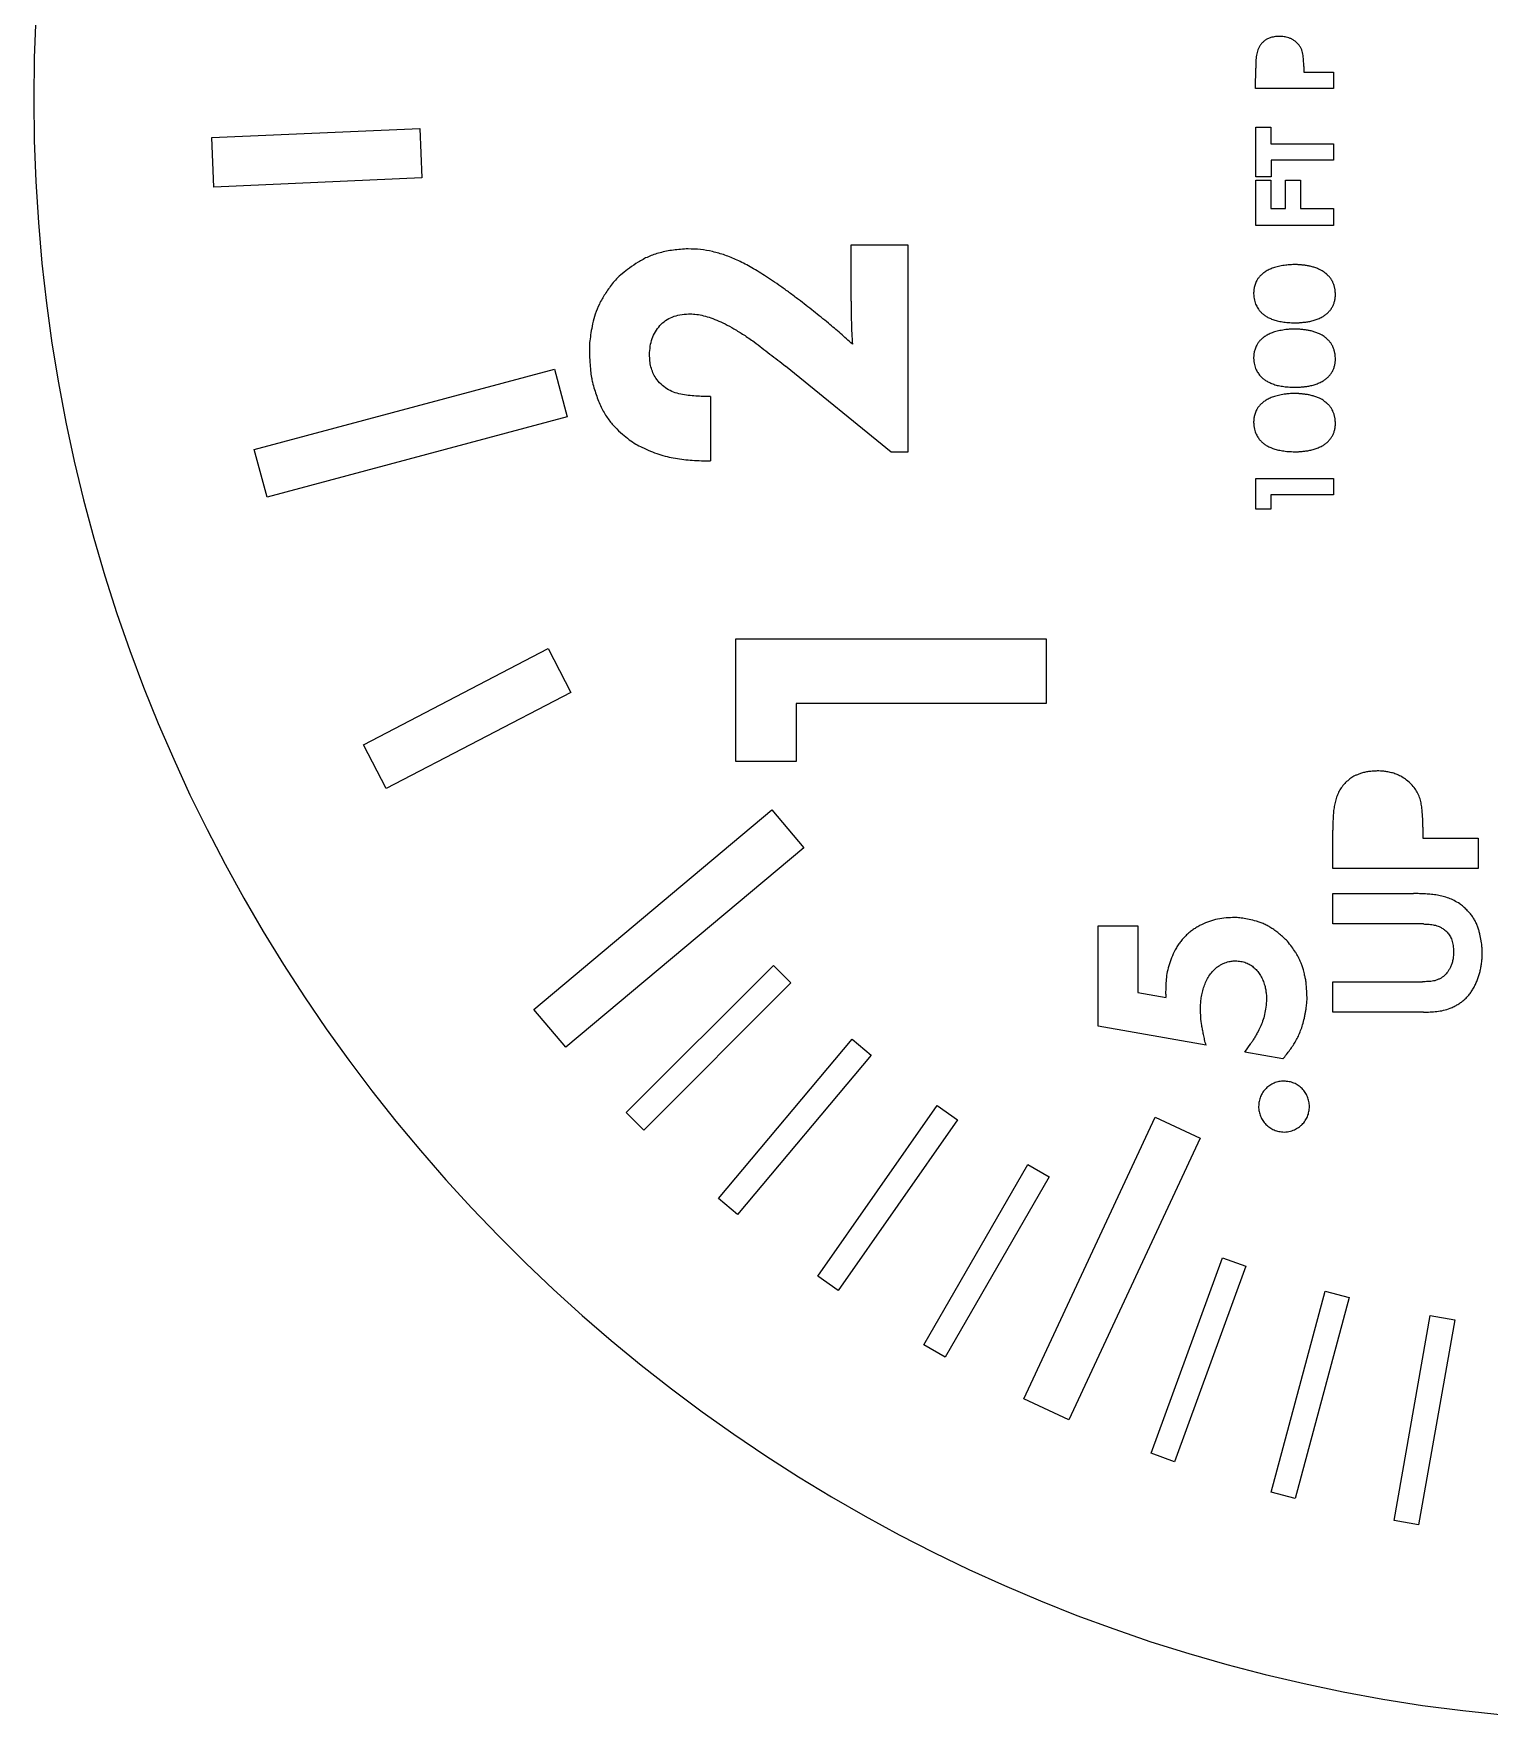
# Model space of a CAD drawing. Header units: millimetres. Extents: x 51.2 to 101.1, y 86.5 to 136.4.
# Drawn here: x 51.24 to 73.61, y 86.49 to 112.45 of the extents above; entities that cross this region are included whole.
import ezdxf

# ---------------------------------------------------------------- set-up
doc = ezdxf.new("R2010")
doc.units = ezdxf.units.MM
doc.layers.get('0').update_dxf_attribs({"linetype": 'CONTINUOUS'})

msp = doc.modelspace()

# ---------------------------------------------------------------- linework, layer by layer
for p, q in [((70.025, 111.609), (70.026, 111.922)), ((70.763, 111.947), (70.763, 111.858)), ((70.763, 111.858), (71.219, 111.858)), ((71.219, 111.858), (71.219, 111.609)), ((71.219, 111.609), (70.025, 111.609)), ((63.806, 108.337), (63.806, 109.204)), ((63.806, 109.204), (64.679, 109.204)), ((64.679, 109.204), (64.679, 106.017)), ((69.994, 108.454), (69.994, 108.454)), ((64.423, 106.017), (62.801, 107.337)), ((69.994, 107.463), (69.994, 107.463)), ((61.645, 106.873), (61.645, 105.881)), ((69.994, 106.472), (69.994, 106.471)), ((64.679, 106.017), (64.423, 106.017)), ((72.593, 100.248), (72.593, 100.083)), ((71.212, 99.615), (71.213, 100.203)), ((72.593, 100.083), (73.447, 100.083)), ((73.447, 100.083), (73.447, 99.615)), ((73.447, 99.615), (71.212, 99.615)), ((71.212, 98.761), (71.212, 99.229)), ((71.212, 99.229), (72.451, 99.228)), ((67.605, 97.192), (67.605, 98.735)), ((67.605, 98.735), (68.215, 98.735)), ((68.215, 98.735), (68.215, 97.707)), ((72.604, 98.761), (71.212, 98.761)), ((68.215, 97.707), (68.647, 97.63)), ((71.212, 97.406), (71.212, 97.873)), ((71.212, 97.873), (72.588, 97.873)), ((72.604, 97.406), (71.212, 97.406)), ((69.262, 96.898), (67.605, 97.192)), ((69.858, 96.79), (69.951, 96.925)), ((70.445, 96.686), (69.858, 96.79)), ((70.738, 95.677), (70.738, 95.676))]:
    msp.add_line(p, q)
msp.add_lwpolyline([(101.137, 110.49), (99.549, 110.49), (99.549, 112.395), (101.137, 112.395, 52.380909)], format="xyb", close=True)
for points in [[(54.013, 110.092), (53.98, 110.854), (57.177, 110.993), (57.21, 110.232)], [(70.262, 110.507), (70.262, 110.251), (70.028, 110.251), (70.028, 111.014), (70.259, 111.014), (70.259, 110.757), (71.219, 110.757), (71.219, 110.507)], [(71.219, 109.763), (71.219, 109.501), (70.029, 109.501), (70.029, 110.198), (70.258, 110.198), (70.258, 109.763), (70.485, 109.763), (70.485, 110.198), (70.716, 110.198), (70.716, 109.763)], [(59.246, 107.294), (59.443, 106.558), (54.831, 105.322), (54.634, 106.058)], [(70.259, 105.362), (70.259, 105.14), (70.026, 105.14), (70.026, 105.612), (71.219, 105.612), (71.219, 105.362)], [(62.964, 102.149), (62.964, 101.259), (62.033, 101.259), (62.033, 103.148), (66.805, 103.148), (66.805, 102.149)], [(56.662, 100.842), (56.31, 101.518), (59.149, 102.996), (59.501, 102.32)], [(62.588, 100.518), (63.078, 99.934), (59.42, 96.865), (58.93, 97.448)], [(60.619, 95.592), (60.35, 95.862), (62.613, 98.125), (62.882, 97.855)], [(62.06, 94.295), (61.768, 94.54), (63.825, 96.991), (64.117, 96.746)], [(63.608, 93.128), (63.296, 93.346), (65.132, 95.968), (65.444, 95.749)], [(68.48, 95.789), (69.171, 95.467), (67.153, 91.139), (66.462, 91.461)], [(65.252, 92.1), (64.923, 92.29), (66.523, 95.062), (66.853, 94.871)], [(68.778, 90.493), (68.42, 90.623), (69.514, 93.63), (69.872, 93.5)], [(70.632, 89.925), (70.264, 90.024), (71.092, 93.115), (71.46, 93.017)], [(72.528, 89.522), (72.153, 89.588), (72.709, 92.74), (73.084, 92.674)]]:
    msp.add_lwpolyline(points, close=True)
for points, knots in [([(70.165, 112.344), (70.153, 112.334), (70.13, 112.315), (70.1, 112.281), (70.077, 112.244), (70.059, 112.204), (70.046, 112.162), (70.036, 112.118), (70.03, 112.072), (70.028, 112.04), (70.027, 112.024)], [0, 0, 0, 0, 0.128545, 0.251318, 0.371808, 0.491443, 0.613514, 0.737912, 0.866742, 1, 1, 1, 1]), ([(70.39, 112.409), (70.376, 112.408), (70.349, 112.408), (70.311, 112.403), (70.276, 112.397), (70.247, 112.387), (70.221, 112.377), (70.199, 112.366), (70.18, 112.356), (70.17, 112.348), (70.165, 112.344)], [0, 0, 0, 0, 0.1785718, 0.3394672, 0.4844575, 0.6152292, 0.7322221, 0.8341399, 0.9232813, 1, 1, 1, 1]), ([(70.669, 112.301), (70.657, 112.312), (70.633, 112.334), (70.594, 112.36), (70.555, 112.38), (70.516, 112.393), (70.479, 112.4), (70.446, 112.406), (70.417, 112.409), (70.398, 112.409), (70.39, 112.409)], [0, 0, 0, 0, 0.163763, 0.31517, 0.456005, 0.589962, 0.713499, 0.822954, 0.917676, 1, 1, 1, 1]), ([(70.763, 111.947), (70.763, 111.963), (70.764, 111.995), (70.762, 112.043), (70.758, 112.09), (70.752, 112.137), (70.742, 112.182), (70.724, 112.224), (70.7, 112.265), (70.68, 112.289), (70.669, 112.301)], [0, 0, 0, 0, 0.1286893, 0.2566585, 0.3816959, 0.5060661, 0.6280647, 0.7488519, 0.8720308, 1, 1, 1, 1]), ([(70.027, 112.024), (70.027, 112.007), (70.025, 111.973), (70.026, 111.939), (70.026, 111.922)], [0, 0, 0, 0, 0.501309, 1, 1, 1, 1]), ([(61.303, 109.141), (61.264, 109.14), (61.188, 109.136), (61.076, 109.124), (60.971, 109.106), (60.871, 109.084), (60.778, 109.056), (60.691, 109.022), (60.609, 108.983), (60.513, 108.924), (60.405, 108.852), (60.294, 108.765), (60.203, 108.686), (60.156, 108.629), (60.134, 108.603)], [0, 0, 0, 0, 0.088189, 0.172257, 0.252528, 0.329161, 0.402644, 0.472437, 0.5406, 0.605942, 0.727414, 0.833371, 0.923445, 1, 1, 1, 1]), ([(62.999, 108.363), (62.953, 108.397), (62.863, 108.465), (62.73, 108.562), (62.602, 108.649), (62.481, 108.729), (62.366, 108.801), (62.257, 108.865), (62.155, 108.922), (62.026, 108.984), (61.87, 109.048), (61.681, 109.102), (61.492, 109.136), (61.366, 109.14), (61.303, 109.141)], [0, 0, 0, 0, 0.091635, 0.1779021, 0.2593737, 0.3355336, 0.4068483, 0.4733669, 0.534696, 0.5915916, 0.698087, 0.8013687, 0.9010936, 1, 1, 1, 1]), ([(70.489, 108.892), (70.473, 108.889), (70.442, 108.885), (70.398, 108.877), (70.356, 108.867), (70.317, 108.856), (70.281, 108.844), (70.248, 108.831), (70.217, 108.816), (70.189, 108.8), (70.164, 108.784), (70.141, 108.767), (70.12, 108.749), (70.1, 108.731), (70.083, 108.713), (70.067, 108.694), (70.054, 108.675), (70.046, 108.661), (70.043, 108.654)], [0, 0, 0, 0, 0.090972, 0.177253, 0.259073, 0.335912, 0.408063, 0.476617, 0.540952, 0.601386, 0.658952, 0.713582, 0.766489, 0.816883, 0.864947, 0.911262, 0.956359, 1, 1, 1, 1]), ([(70.632, 108.9), (70.608, 108.9), (70.56, 108.899), (70.512, 108.894), (70.489, 108.892)], [0, 0, 0, 0, 0.5042572, 1, 1, 1, 1]), ([(71.006, 108.826), (70.987, 108.834), (70.95, 108.849), (70.893, 108.868), (70.836, 108.881), (70.789, 108.888), (70.753, 108.892), (70.729, 108.895), (70.707, 108.897), (70.687, 108.899), (70.67, 108.899), (70.655, 108.9), (70.643, 108.901), (70.635, 108.9), (70.632, 108.9)], [0, 0, 0, 0, 0.160249, 0.316028, 0.46716, 0.615452, 0.686237, 0.749957, 0.807758, 0.85913, 0.903982, 0.942412, 0.974404, 1, 1, 1, 1]), ([(71.119, 108.751), (71.116, 108.753), (71.111, 108.758), (71.102, 108.766), (71.09, 108.775), (71.072, 108.789), (71.045, 108.808), (71.02, 108.82), (71.006, 108.826)], [0, 0, 0, 0, 0.07414, 0.16252, 0.269175, 0.390236, 0.674351, 1, 1, 1, 1]), ([(60.134, 108.603), (60.096, 108.551), (60.024, 108.453), (59.936, 108.298), (59.872, 108.144), (59.831, 107.995), (59.809, 107.856), (59.791, 107.736), (59.782, 107.636), (59.784, 107.575), (59.785, 107.548)], [0, 0, 0, 0, 0.167531, 0.32411, 0.469604, 0.607259, 0.73321, 0.840082, 0.92885, 1, 1, 1, 1]), ([(70.043, 108.654), (70.037, 108.644), (70.027, 108.624), (70.015, 108.594), (70.006, 108.564), (70.001, 108.536), (69.997, 108.51), (69.995, 108.488), (69.994, 108.47), (69.994, 108.459), (69.994, 108.454)], [0, 0, 0, 0, 0.166673, 0.323261, 0.47068, 0.608992, 0.735089, 0.84176, 0.930408, 1, 1, 1, 1]), ([(71.209, 108.637), (71.205, 108.644), (71.198, 108.658), (71.185, 108.677), (71.173, 108.695), (71.16, 108.71), (71.148, 108.723), (71.137, 108.734), (71.127, 108.743), (71.121, 108.748), (71.119, 108.751)], [0, 0, 0, 0, 0.169157, 0.326173, 0.472987, 0.608887, 0.732482, 0.83818, 0.927317, 1, 1, 1, 1]), ([(71.239, 108.546), (71.235, 108.562), (71.228, 108.593), (71.215, 108.622), (71.209, 108.637)], [0, 0, 0, 0, 0.4992305, 1, 1, 1, 1]), ([(71.251, 108.442), (71.25, 108.453), (71.249, 108.474), (71.247, 108.503), (71.244, 108.527), (71.241, 108.54), (71.239, 108.546)], [0, 0, 0, 0, 0.326667, 0.602538, 0.825907, 1, 1, 1, 1]), ([(63.458, 108), (63.382, 108.061), (63.231, 108.184), (63.077, 108.303), (62.999, 108.363)], [0, 0, 0, 0, 0.498929, 1, 1, 1, 1]), ([(63.806, 108.337), (63.806, 108.227), (63.808, 108.008), (63.82, 107.788), (63.826, 107.678)], [0, 0, 0, 0, 0.497824, 1, 1, 1, 1]), ([(69.994, 108.454), (69.995, 108.436), (69.997, 108.403), (70.004, 108.355), (70.016, 108.313), (70.031, 108.276), (70.049, 108.245), (70.065, 108.218), (70.082, 108.195), (70.094, 108.182), (70.099, 108.176)], [0, 0, 0, 0, 0.173624, 0.330559, 0.472881, 0.603104, 0.721534, 0.825886, 0.91885, 1, 1, 1, 1]), ([(71.049, 108.096), (71.064, 108.105), (71.094, 108.124), (71.134, 108.158), (71.169, 108.196), (71.194, 108.231), (71.21, 108.261), (71.221, 108.284), (71.23, 108.308), (71.238, 108.333), (71.243, 108.359), (71.248, 108.386), (71.25, 108.413), (71.251, 108.432), (71.251, 108.442)], [0, 0, 0, 0, 0.12831, 0.252234, 0.374193, 0.495066, 0.555713, 0.616865, 0.678051, 0.739761, 0.802673, 0.867109, 0.932788, 1, 1, 1, 1]), ([(60.709, 107.515), (60.711, 107.558), (60.716, 107.642), (60.745, 107.763), (60.796, 107.87), (60.865, 107.965), (60.952, 108.043), (61.058, 108.099), (61.179, 108.134), (61.265, 108.139), (61.31, 108.142)], [0, 0, 0, 0, 0.133528, 0.258221, 0.378623, 0.497581, 0.616124, 0.735198, 0.862176, 1, 1, 1, 1]), ([(61.31, 108.142), (61.342, 108.142), (61.41, 108.14), (61.515, 108.121), (61.627, 108.09), (61.746, 108.046), (61.875, 107.987), (62.012, 107.91), (62.162, 107.819), (62.263, 107.749), (62.316, 107.713)], [0, 0, 0, 0, 0.087799, 0.183031, 0.286817, 0.400024, 0.526473, 0.667994, 0.825826, 1, 1, 1, 1]), ([(70.099, 108.176), (70.105, 108.17), (70.116, 108.158), (70.134, 108.141), (70.154, 108.126), (70.177, 108.11), (70.201, 108.096), (70.228, 108.082), (70.256, 108.069), (70.287, 108.056), (70.321, 108.045), (70.357, 108.035), (70.395, 108.026), (70.437, 108.019), (70.481, 108.013), (70.528, 108.009), (70.578, 108.006), (70.613, 108.006), (70.63, 108.005)], [0, 0, 0, 0, 0.041284, 0.08412, 0.129095, 0.176346, 0.2258, 0.278004, 0.33291, 0.390842, 0.452183, 0.517257, 0.586281, 0.659861, 0.738155, 0.820478, 0.907716, 1, 1, 1, 1]), ([(70.63, 108.005), (70.634, 108.005), (70.643, 108.005), (70.658, 108.005), (70.675, 108.006), (70.695, 108.007), (70.717, 108.009), (70.742, 108.011), (70.769, 108.014), (70.809, 108.018), (70.86, 108.026), (70.923, 108.043), (70.987, 108.066), (71.028, 108.086), (71.049, 108.096)], [0, 0, 0, 0, 0.028452, 0.062571, 0.102388, 0.147962, 0.199289, 0.256376, 0.319798, 0.388426, 0.533684, 0.683592, 0.838455, 1, 1, 1, 1]), ([(63.826, 107.678), (63.766, 107.732), (63.644, 107.841), (63.52, 107.947), (63.458, 108)], [0, 0, 0, 0, 0.496874, 1, 1, 1, 1]), ([(70.489, 107.9), (70.473, 107.898), (70.442, 107.894), (70.398, 107.885), (70.356, 107.876), (70.317, 107.865), (70.281, 107.853), (70.248, 107.84), (70.217, 107.825), (70.189, 107.809), (70.164, 107.793), (70.141, 107.776), (70.12, 107.758), (70.1, 107.74), (70.083, 107.722), (70.067, 107.703), (70.054, 107.683), (70.046, 107.67), (70.043, 107.663)], [0, 0, 0, 0, 0.090972, 0.177253, 0.259073, 0.335912, 0.408063, 0.476617, 0.540952, 0.601386, 0.658952, 0.713582, 0.766489, 0.816883, 0.864947, 0.911262, 0.956359, 1, 1, 1, 1]), ([(70.632, 107.909), (70.608, 107.909), (70.56, 107.908), (70.512, 107.903), (70.489, 107.9)], [0, 0, 0, 0, 0.5042572, 1, 1, 1, 1]), ([(71.006, 107.835), (70.987, 107.843), (70.95, 107.858), (70.893, 107.876), (70.836, 107.89), (70.789, 107.897), (70.753, 107.901), (70.729, 107.904), (70.707, 107.905), (70.687, 107.907), (70.67, 107.908), (70.655, 107.909), (70.643, 107.909), (70.635, 107.909), (70.632, 107.909)], [0, 0, 0, 0, 0.160249, 0.316028, 0.46716, 0.615452, 0.686237, 0.749957, 0.807758, 0.85913, 0.903982, 0.942412, 0.974404, 1, 1, 1, 1]), ([(71.119, 107.759), (71.116, 107.762), (71.111, 107.767), (71.102, 107.775), (71.09, 107.784), (71.072, 107.798), (71.045, 107.816), (71.02, 107.829), (71.006, 107.835)], [0, 0, 0, 0, 0.07414, 0.16252, 0.269175, 0.390236, 0.674351, 1, 1, 1, 1]), ([(71.209, 107.645), (71.205, 107.653), (71.198, 107.667), (71.185, 107.686), (71.173, 107.704), (71.16, 107.719), (71.148, 107.732), (71.137, 107.743), (71.127, 107.752), (71.121, 107.757), (71.119, 107.759)], [0, 0, 0, 0, 0.169157, 0.326173, 0.472987, 0.608887, 0.732482, 0.83818, 0.927317, 1, 1, 1, 1]), ([(59.785, 107.548), (59.787, 107.498), (59.792, 107.404), (59.801, 107.277), (59.813, 107.175), (59.826, 107.116), (59.832, 107.091)], [0, 0, 0, 0, 0.3315126, 0.6078766, 0.8320189, 1, 1, 1, 1]), ([(60.805, 107.153), (60.789, 107.181), (60.759, 107.236), (60.728, 107.326), (60.712, 107.419), (60.71, 107.483), (60.709, 107.515)], [0, 0, 0, 0, 0.250626, 0.497586, 0.745417, 1, 1, 1, 1]), ([(62.316, 107.713), (62.397, 107.65), (62.558, 107.525), (62.72, 107.4), (62.801, 107.337)], [0, 0, 0, 0, 0.499366, 1, 1, 1, 1]), ([(70.043, 107.663), (70.037, 107.653), (70.027, 107.633), (70.015, 107.602), (70.006, 107.573), (70.001, 107.545), (69.997, 107.519), (69.995, 107.497), (69.994, 107.478), (69.994, 107.467), (69.994, 107.463)], [0, 0, 0, 0, 0.166673, 0.323261, 0.47068, 0.608992, 0.735089, 0.84176, 0.930408, 1, 1, 1, 1]), ([(71.239, 107.555), (71.235, 107.57), (71.228, 107.601), (71.215, 107.631), (71.209, 107.645)], [0, 0, 0, 0, 0.4992305, 1, 1, 1, 1]), ([(71.251, 107.45), (71.25, 107.462), (71.249, 107.483), (71.247, 107.512), (71.244, 107.535), (71.241, 107.549), (71.239, 107.555)], [0, 0, 0, 0, 0.326667, 0.602538, 0.825907, 1, 1, 1, 1]), ([(69.994, 107.463), (69.995, 107.445), (69.997, 107.412), (70.004, 107.364), (70.016, 107.322), (70.031, 107.285), (70.049, 107.254), (70.065, 107.226), (70.082, 107.203), (70.094, 107.19), (70.099, 107.184)], [0, 0, 0, 0, 0.173624, 0.330559, 0.472881, 0.603104, 0.721534, 0.825886, 0.91885, 1, 1, 1, 1]), ([(71.049, 107.104), (71.064, 107.114), (71.094, 107.132), (71.134, 107.167), (71.169, 107.205), (71.194, 107.24), (71.21, 107.27), (71.221, 107.293), (71.23, 107.317), (71.238, 107.342), (71.243, 107.368), (71.248, 107.395), (71.25, 107.422), (71.251, 107.441), (71.251, 107.45)], [0, 0, 0, 0, 0.12831, 0.252234, 0.374193, 0.495066, 0.555713, 0.616865, 0.678051, 0.739761, 0.802673, 0.867109, 0.932788, 1, 1, 1, 1]), ([(59.832, 107.091), (59.842, 107.054), (59.861, 106.981), (59.895, 106.876), (59.934, 106.779), (59.975, 106.688), (60.02, 106.605), (60.069, 106.529), (60.121, 106.461), (60.195, 106.382), (60.286, 106.297), (60.392, 106.21), (60.492, 106.14), (60.56, 106.107), (60.592, 106.091)], [0, 0, 0, 0, 0.089286, 0.173651, 0.254068, 0.330502, 0.402882, 0.472268, 0.538024, 0.601675, 0.719838, 0.825126, 0.918196, 1, 1, 1, 1]), ([(61.645, 106.873), (61.57, 106.873), (61.417, 106.873), (61.227, 106.897), (61.077, 106.936), (60.974, 106.988), (60.881, 107.061), (60.83, 107.122), (60.805, 107.153)], [0, 0, 0, 0, 0.244228, 0.49537, 0.620326, 0.743087, 0.868878, 1, 1, 1, 1]), ([(70.099, 107.184), (70.105, 107.178), (70.116, 107.167), (70.134, 107.15), (70.154, 107.134), (70.177, 107.119), (70.201, 107.105), (70.228, 107.091), (70.256, 107.078), (70.287, 107.065), (70.321, 107.053), (70.357, 107.043), (70.395, 107.035), (70.437, 107.028), (70.481, 107.022), (70.528, 107.018), (70.578, 107.015), (70.613, 107.014), (70.63, 107.014)], [0, 0, 0, 0, 0.041284, 0.08412, 0.129095, 0.176346, 0.2258, 0.278004, 0.33291, 0.390842, 0.452183, 0.517257, 0.586281, 0.659861, 0.738155, 0.820478, 0.907716, 1, 1, 1, 1]), ([(70.63, 107.014), (70.634, 107.014), (70.643, 107.013), (70.658, 107.014), (70.675, 107.014), (70.695, 107.016), (70.717, 107.017), (70.742, 107.02), (70.769, 107.022), (70.809, 107.026), (70.86, 107.035), (70.923, 107.052), (70.987, 107.074), (71.028, 107.094), (71.049, 107.104)], [0, 0, 0, 0, 0.028452, 0.062571, 0.102388, 0.147962, 0.199289, 0.256376, 0.319798, 0.388426, 0.533684, 0.683592, 0.838455, 1, 1, 1, 1]), ([(70.489, 106.909), (70.473, 106.907), (70.442, 106.903), (70.398, 106.894), (70.356, 106.884), (70.317, 106.874), (70.281, 106.862), (70.248, 106.848), (70.217, 106.834), (70.189, 106.818), (70.164, 106.802), (70.141, 106.784), (70.12, 106.767), (70.1, 106.749), (70.083, 106.73), (70.067, 106.711), (70.054, 106.692), (70.046, 106.678), (70.043, 106.672)], [0, 0, 0, 0, 0.090972, 0.177253, 0.259073, 0.335912, 0.408063, 0.476617, 0.540952, 0.601386, 0.658952, 0.713582, 0.766489, 0.816883, 0.864947, 0.911262, 0.956359, 1, 1, 1, 1]), ([(70.632, 106.918), (70.608, 106.917), (70.56, 106.917), (70.512, 106.912), (70.489, 106.909)], [0, 0, 0, 0, 0.5042572, 1, 1, 1, 1]), ([(71.006, 106.844), (70.987, 106.852), (70.95, 106.867), (70.893, 106.885), (70.836, 106.899), (70.789, 106.906), (70.753, 106.909), (70.729, 106.912), (70.707, 106.914), (70.687, 106.916), (70.67, 106.917), (70.655, 106.918), (70.643, 106.918), (70.635, 106.918), (70.632, 106.918)], [0, 0, 0, 0, 0.160249, 0.316028, 0.46716, 0.615452, 0.686237, 0.749957, 0.807758, 0.85913, 0.903982, 0.942412, 0.974404, 1, 1, 1, 1]), ([(71.119, 106.768), (71.116, 106.77), (71.111, 106.775), (71.102, 106.783), (71.09, 106.792), (71.072, 106.807), (71.045, 106.825), (71.02, 106.837), (71.006, 106.844)], [0, 0, 0, 0, 0.07414, 0.16252, 0.269175, 0.390236, 0.674351, 1, 1, 1, 1]), ([(71.209, 106.654), (71.205, 106.662), (71.198, 106.676), (71.185, 106.695), (71.173, 106.713), (71.16, 106.728), (71.148, 106.741), (71.137, 106.752), (71.127, 106.761), (71.121, 106.766), (71.119, 106.768)], [0, 0, 0, 0, 0.169157, 0.326173, 0.472987, 0.608887, 0.732482, 0.83818, 0.927317, 1, 1, 1, 1]), ([(70.043, 106.672), (70.037, 106.661), (70.027, 106.641), (70.015, 106.611), (70.006, 106.581), (70.001, 106.553), (69.997, 106.528), (69.995, 106.506), (69.994, 106.487), (69.994, 106.476), (69.994, 106.471)], [0, 0, 0, 0, 0.1666732, 0.323261, 0.4706803, 0.6089919, 0.735089, 0.8417602, 0.9304081, 1, 1, 1, 1]), ([(69.994, 106.472), (69.995, 106.454), (69.997, 106.42), (70.004, 106.373), (70.016, 106.331), (70.031, 106.294), (70.049, 106.263), (70.065, 106.235), (70.082, 106.212), (70.094, 106.199), (70.099, 106.193)], [0, 0, 0, 0, 0.173624, 0.330559, 0.472881, 0.603104, 0.721534, 0.825886, 0.91885, 1, 1, 1, 1]), ([(71.049, 106.113), (71.064, 106.123), (71.094, 106.141), (71.134, 106.175), (71.169, 106.213), (71.194, 106.248), (71.21, 106.278), (71.221, 106.302), (71.23, 106.326), (71.238, 106.351), (71.243, 106.377), (71.248, 106.403), (71.25, 106.431), (71.251, 106.45), (71.251, 106.459)], [0, 0, 0, 0, 0.12831, 0.252234, 0.374193, 0.495066, 0.555713, 0.616865, 0.678051, 0.739761, 0.802673, 0.867109, 0.932788, 1, 1, 1, 1]), ([(71.239, 106.564), (71.235, 106.579), (71.228, 106.61), (71.215, 106.64), (71.209, 106.654)], [0, 0, 0, 0, 0.49923, 1, 1, 1, 1]), ([(71.251, 106.459), (71.25, 106.471), (71.249, 106.492), (71.247, 106.521), (71.244, 106.544), (71.241, 106.558), (71.239, 106.564)], [0, 0, 0, 0, 0.326667, 0.602538, 0.825907, 1, 1, 1, 1]), ([(70.099, 106.193), (70.105, 106.187), (70.116, 106.175), (70.134, 106.159), (70.154, 106.143), (70.177, 106.128), (70.201, 106.113), (70.228, 106.1), (70.256, 106.086), (70.287, 106.074), (70.321, 106.062), (70.357, 106.052), (70.395, 106.044), (70.437, 106.037), (70.481, 106.031), (70.528, 106.026), (70.578, 106.024), (70.613, 106.023), (70.63, 106.023)], [0, 0, 0, 0, 0.0412841, 0.0841201, 0.1290951, 0.1763462, 0.2258004, 0.2780041, 0.3329104, 0.3908421, 0.4521827, 0.5172565, 0.5862809, 0.6598609, 0.7381547, 0.8204783, 0.9077159, 1, 1, 1, 1]), ([(60.592, 106.091), (60.635, 106.071), (60.721, 106.032), (60.85, 105.984), (60.978, 105.947), (61.149, 105.912), (61.372, 105.887), (61.552, 105.883), (61.645, 105.881)], [0, 0, 0, 0, 0.13199, 0.258869, 0.381482, 0.501041, 0.742175, 1, 1, 1, 1]), ([(70.63, 106.023), (70.634, 106.023), (70.643, 106.022), (70.658, 106.023), (70.675, 106.023), (70.695, 106.024), (70.717, 106.026), (70.742, 106.028), (70.769, 106.031), (70.809, 106.035), (70.86, 106.044), (70.923, 106.06), (70.987, 106.083), (71.028, 106.103), (71.049, 106.113)], [0, 0, 0, 0, 0.028452, 0.062571, 0.102388, 0.147962, 0.199289, 0.256376, 0.319798, 0.388426, 0.533684, 0.683592, 0.838455, 1, 1, 1, 1]), ([(71.895, 101.114), (71.868, 101.113), (71.818, 101.111), (71.746, 101.103), (71.682, 101.091), (71.626, 101.073), (71.578, 101.053), (71.537, 101.033), (71.502, 101.014), (71.482, 100.999), (71.473, 100.992)], [0, 0, 0, 0, 0.1785718, 0.3394672, 0.4844575, 0.6152292, 0.7322221, 0.8341399, 0.9232813, 1, 1, 1, 1]), ([(72.417, 100.911), (72.394, 100.932), (72.349, 100.973), (72.276, 101.022), (72.203, 101.06), (72.13, 101.084), (72.061, 101.098), (71.999, 101.109), (71.945, 101.114), (71.911, 101.114), (71.895, 101.114)], [0, 0, 0, 0, 0.163763, 0.31517, 0.456005, 0.589962, 0.713499, 0.822954, 0.917676, 1, 1, 1, 1]), ([(71.473, 100.992), (71.451, 100.974), (71.407, 100.938), (71.352, 100.874), (71.308, 100.805), (71.275, 100.73), (71.251, 100.651), (71.233, 100.569), (71.22, 100.483), (71.217, 100.424), (71.215, 100.394)], [0, 0, 0, 0, 0.128545, 0.251318, 0.371808, 0.491443, 0.613514, 0.737912, 0.866742, 1, 1, 1, 1]), ([(72.593, 100.248), (72.594, 100.278), (72.595, 100.339), (72.591, 100.428), (72.583, 100.517), (72.573, 100.604), (72.554, 100.688), (72.52, 100.768), (72.476, 100.844), (72.437, 100.888), (72.417, 100.911)], [0, 0, 0, 0, 0.1286893, 0.2566585, 0.3816959, 0.5060661, 0.6280647, 0.7488519, 0.8720308, 1, 1, 1, 1]), ([(71.215, 100.394), (71.214, 100.362), (71.212, 100.298), (71.212, 100.234), (71.213, 100.203)], [0, 0, 0, 0, 0.501309, 1, 1, 1, 1]), ([(73.161, 99.073), (73.133, 99.089), (73.08, 99.122), (72.994, 99.159), (72.907, 99.188), (72.818, 99.205), (72.727, 99.216), (72.636, 99.224), (72.544, 99.228), (72.482, 99.228), (72.451, 99.228)], [0, 0, 0, 0, 0.129186, 0.254894, 0.378826, 0.501699, 0.624999, 0.749012, 0.873944, 1, 1, 1, 1]), ([(73.506, 98.312), (73.507, 98.322), (73.508, 98.342), (73.507, 98.375), (73.504, 98.412), (73.499, 98.452), (73.492, 98.497), (73.483, 98.546), (73.472, 98.598), (73.459, 98.655), (73.442, 98.712), (73.419, 98.769), (73.39, 98.824), (73.356, 98.877), (73.315, 98.929), (73.269, 98.979), (73.218, 99.028), (73.18, 99.057), (73.161, 99.073)], [0, 0, 0, 0, 0.032833, 0.070402, 0.112837, 0.159746, 0.211663, 0.26872, 0.330858, 0.397702, 0.467163, 0.537392, 0.608613, 0.680947, 0.755961, 0.834203, 0.915407, 1, 1, 1, 1]), ([(69.671, 98.859), (69.627, 98.858), (69.538, 98.854), (69.408, 98.831), (69.283, 98.792), (69.183, 98.747), (69.106, 98.704), (69.052, 98.666), (69, 98.626), (68.951, 98.582), (68.906, 98.533), (68.864, 98.481), (68.824, 98.426), (68.801, 98.386), (68.789, 98.366)], [0, 0, 0, 0, 0.12597, 0.249917, 0.372556, 0.496986, 0.559377, 0.621445, 0.68335, 0.744885, 0.807255, 0.870319, 0.934455, 1, 1, 1, 1]), ([(70.512, 98.495), (70.492, 98.515), (70.454, 98.553), (70.394, 98.605), (70.336, 98.653), (70.276, 98.694), (70.216, 98.73), (70.157, 98.76), (70.097, 98.785), (70.019, 98.809), (69.929, 98.83), (69.831, 98.85), (69.746, 98.861), (69.695, 98.86), (69.671, 98.859)], [0, 0, 0, 0, 0.087675, 0.171604, 0.25144, 0.328502, 0.401799, 0.472429, 0.541377, 0.607535, 0.730176, 0.836003, 0.925883, 1, 1, 1, 1]), ([(72.604, 98.761), (72.624, 98.76), (72.661, 98.759), (72.711, 98.755), (72.752, 98.75), (72.777, 98.744), (72.788, 98.741)], [0, 0, 0, 0, 0.331965, 0.594719, 0.809352, 1, 1, 1, 1]), ([(72.788, 98.741), (72.803, 98.737), (72.834, 98.73), (72.879, 98.706), (72.925, 98.674), (72.962, 98.641), (72.991, 98.61), (73.01, 98.581), (73.027, 98.549), (73.04, 98.512), (73.052, 98.473), (73.06, 98.429), (73.065, 98.382), (73.067, 98.349), (73.068, 98.332)], [0, 0, 0, 0, 0.085317, 0.178675, 0.280724, 0.395252, 0.455856, 0.519924, 0.587266, 0.657659, 0.735102, 0.816982, 0.904848, 1, 1, 1, 1]), ([(70.699, 98.214), (70.695, 98.221), (70.687, 98.238), (70.674, 98.265), (70.656, 98.296), (70.626, 98.346), (70.58, 98.415), (70.535, 98.467), (70.512, 98.495)], [0, 0, 0, 0, 0.072521, 0.161424, 0.267711, 0.391499, 0.676275, 1, 1, 1, 1]), ([(68.789, 98.366), (68.769, 98.324), (68.73, 98.243), (68.688, 98.12), (68.658, 98), (68.648, 97.904), (68.645, 97.831), (68.643, 97.784), (68.642, 97.744), (68.641, 97.709), (68.642, 97.68), (68.642, 97.658), (68.644, 97.642), (68.646, 97.633), (68.647, 97.63)], [0, 0, 0, 0, 0.183457, 0.3544327, 0.5143361, 0.6665855, 0.7371501, 0.7990893, 0.8523866, 0.8979493, 0.9357781, 0.9650144, 0.9866566, 1, 1, 1, 1]), ([(69.418, 98.087), (69.433, 98.098), (69.461, 98.118), (69.505, 98.144), (69.549, 98.163), (69.591, 98.177), (69.629, 98.186), (69.663, 98.191), (69.691, 98.195), (69.708, 98.195), (69.716, 98.195)], [0, 0, 0, 0, 0.168885, 0.326184, 0.472457, 0.611057, 0.736068, 0.841148, 0.928984, 1, 1, 1, 1]), ([(69.716, 98.195), (69.744, 98.193), (69.798, 98.19), (69.875, 98.168), (69.944, 98.135), (70.005, 98.088), (70.058, 98.032), (70.103, 97.967), (70.139, 97.894), (70.156, 97.842), (70.165, 97.816)], [0, 0, 0, 0, 0.1316537, 0.2558428, 0.3753866, 0.495517, 0.6174427, 0.7405465, 0.8674714, 1, 1, 1, 1]), ([(70.778, 97.974), (70.772, 98.001), (70.761, 98.05), (70.741, 98.115), (70.719, 98.168), (70.705, 98.199), (70.699, 98.214)], [0, 0, 0, 0, 0.329056, 0.594168, 0.810657, 1, 1, 1, 1]), ([(73.068, 98.332), (73.067, 98.307), (73.065, 98.261), (73.054, 98.195), (73.038, 98.137), (73.016, 98.087), (72.99, 98.045), (72.965, 98.009), (72.94, 97.979), (72.921, 97.963), (72.912, 97.956)], [0, 0, 0, 0, 0.175581, 0.333132, 0.475602, 0.605045, 0.722441, 0.826079, 0.918502, 1, 1, 1, 1]), ([(73.014, 97.465), (73.035, 97.474), (73.076, 97.492), (73.134, 97.524), (73.187, 97.56), (73.236, 97.6), (73.282, 97.644), (73.322, 97.693), (73.358, 97.746), (73.39, 97.803), (73.417, 97.861), (73.442, 97.922), (73.462, 97.984), (73.478, 98.047), (73.491, 98.112), (73.501, 98.177), (73.506, 98.244), (73.506, 98.289), (73.506, 98.312)], [0, 0, 0, 0, 0.064926, 0.127889, 0.189779, 0.250251, 0.310748, 0.37088, 0.432043, 0.494235, 0.557161, 0.619314, 0.681929, 0.744394, 0.806922, 0.870596, 0.934721, 1, 1, 1, 1]), ([(69.178, 97.459), (69.178, 97.486), (69.178, 97.543), (69.189, 97.628), (69.205, 97.714), (69.23, 97.8), (69.263, 97.883), (69.304, 97.96), (69.357, 98.028), (69.398, 98.067), (69.418, 98.087)], [0, 0, 0, 0, 0.120664, 0.243075, 0.369885, 0.500263, 0.630136, 0.755012, 0.877364, 1, 1, 1, 1]), ([(70.814, 97.653), (70.812, 97.688), (70.809, 97.753), (70.803, 97.842), (70.793, 97.914), (70.783, 97.956), (70.778, 97.974)], [0, 0, 0, 0, 0.327722, 0.601395, 0.82599, 1, 1, 1, 1]), ([(72.912, 97.956), (72.9, 97.947), (72.876, 97.929), (72.837, 97.91), (72.798, 97.894), (72.744, 97.881), (72.673, 97.874), (72.617, 97.874), (72.588, 97.873)], [0, 0, 0, 0, 0.132492, 0.260076, 0.382756, 0.503172, 0.746997, 1, 1, 1, 1]), ([(70.165, 97.816), (70.17, 97.793), (70.18, 97.751), (70.187, 97.692), (70.194, 97.644), (70.192, 97.616), (70.191, 97.603)], [0, 0, 0, 0, 0.3264822, 0.6002075, 0.8233853, 1, 1, 1, 1]), ([(70.774, 97.314), (70.778, 97.333), (70.785, 97.37), (70.795, 97.424), (70.803, 97.473), (70.809, 97.518), (70.813, 97.558), (70.815, 97.593), (70.816, 97.624), (70.814, 97.644), (70.814, 97.653)], [0, 0, 0, 0, 0.173546, 0.33099, 0.476158, 0.609152, 0.726301, 0.829669, 0.921429, 1, 1, 1, 1]), ([(69.262, 96.898), (69.255, 96.926), (69.241, 96.981), (69.223, 97.059), (69.209, 97.132), (69.193, 97.22), (69.18, 97.329), (69.179, 97.415), (69.178, 97.459)], [0, 0, 0, 0, 0.152761, 0.295676, 0.424761, 0.543948, 0.770904, 1, 1, 1, 1]), ([(70.191, 97.603), (70.189, 97.563), (70.184, 97.484), (70.164, 97.372), (70.135, 97.268), (70.096, 97.175), (70.053, 97.094), (70.016, 97.025), (69.983, 96.97), (69.961, 96.939), (69.951, 96.925)], [0, 0, 0, 0, 0.166202, 0.321662, 0.46877, 0.60846, 0.736211, 0.843194, 0.93119, 1, 1, 1, 1]), ([(72.604, 97.406), (72.638, 97.406), (72.707, 97.408), (72.81, 97.415), (72.914, 97.431), (72.98, 97.453), (73.014, 97.465)], [0, 0, 0, 0, 0.2496796, 0.4964894, 0.7437725, 1, 1, 1, 1]), ([(70.445, 96.686), (70.481, 96.732), (70.553, 96.821), (70.631, 96.939), (70.684, 97.04), (70.718, 97.123), (70.749, 97.215), (70.765, 97.28), (70.774, 97.314)], [0, 0, 0, 0, 0.245728, 0.477234, 0.593514, 0.719043, 0.853751, 1, 1, 1, 1]), ([(70.461, 96.345), (70.435, 96.343), (70.383, 96.34), (70.309, 96.317), (70.242, 96.282), (70.184, 96.233), (70.134, 96.175), (70.098, 96.107), (70.076, 96.033), (70.072, 95.98), (70.07, 95.953)], [0, 0, 0, 0, 0.129585, 0.253201, 0.373714, 0.497783, 0.622531, 0.743547, 0.868181, 1, 1, 1, 1]), ([(70.852, 95.953), (70.85, 95.98), (70.846, 96.032), (70.824, 96.106), (70.788, 96.172), (70.74, 96.231), (70.682, 96.28), (70.614, 96.316), (70.54, 96.339), (70.488, 96.343), (70.461, 96.345)], [0, 0, 0, 0, 0.129785, 0.253282, 0.374484, 0.49807, 0.62301, 0.744212, 0.869038, 1, 1, 1, 1]), ([(70.07, 95.953), (70.071, 95.927), (70.075, 95.876), (70.098, 95.804), (70.133, 95.737), (70.182, 95.678), (70.24, 95.629), (70.307, 95.592), (70.382, 95.568), (70.434, 95.564), (70.461, 95.562)], [0, 0, 0, 0, 0.127806, 0.249709, 0.370542, 0.49494, 0.620705, 0.742552, 0.867832, 1, 1, 1, 1]), ([(70.738, 95.677), (70.755, 95.696), (70.79, 95.734), (70.824, 95.803), (70.847, 95.876), (70.85, 95.927), (70.852, 95.953)], [0, 0, 0, 0, 0.254586, 0.49788, 0.744885, 1, 1, 1, 1]), ([(70.461, 95.562), (70.478, 95.563), (70.512, 95.565), (70.559, 95.575), (70.601, 95.587), (70.638, 95.605), (70.67, 95.624), (70.697, 95.643), (70.72, 95.659), (70.733, 95.671), (70.738, 95.676)], [0, 0, 0, 0, 0.168924, 0.325314, 0.468278, 0.602755, 0.724156, 0.830015, 0.922977, 1, 1, 1, 1])]:
    msp.add_open_spline(points, degree=3, knots=knots)

doc.saveas('drawing.dxf')
